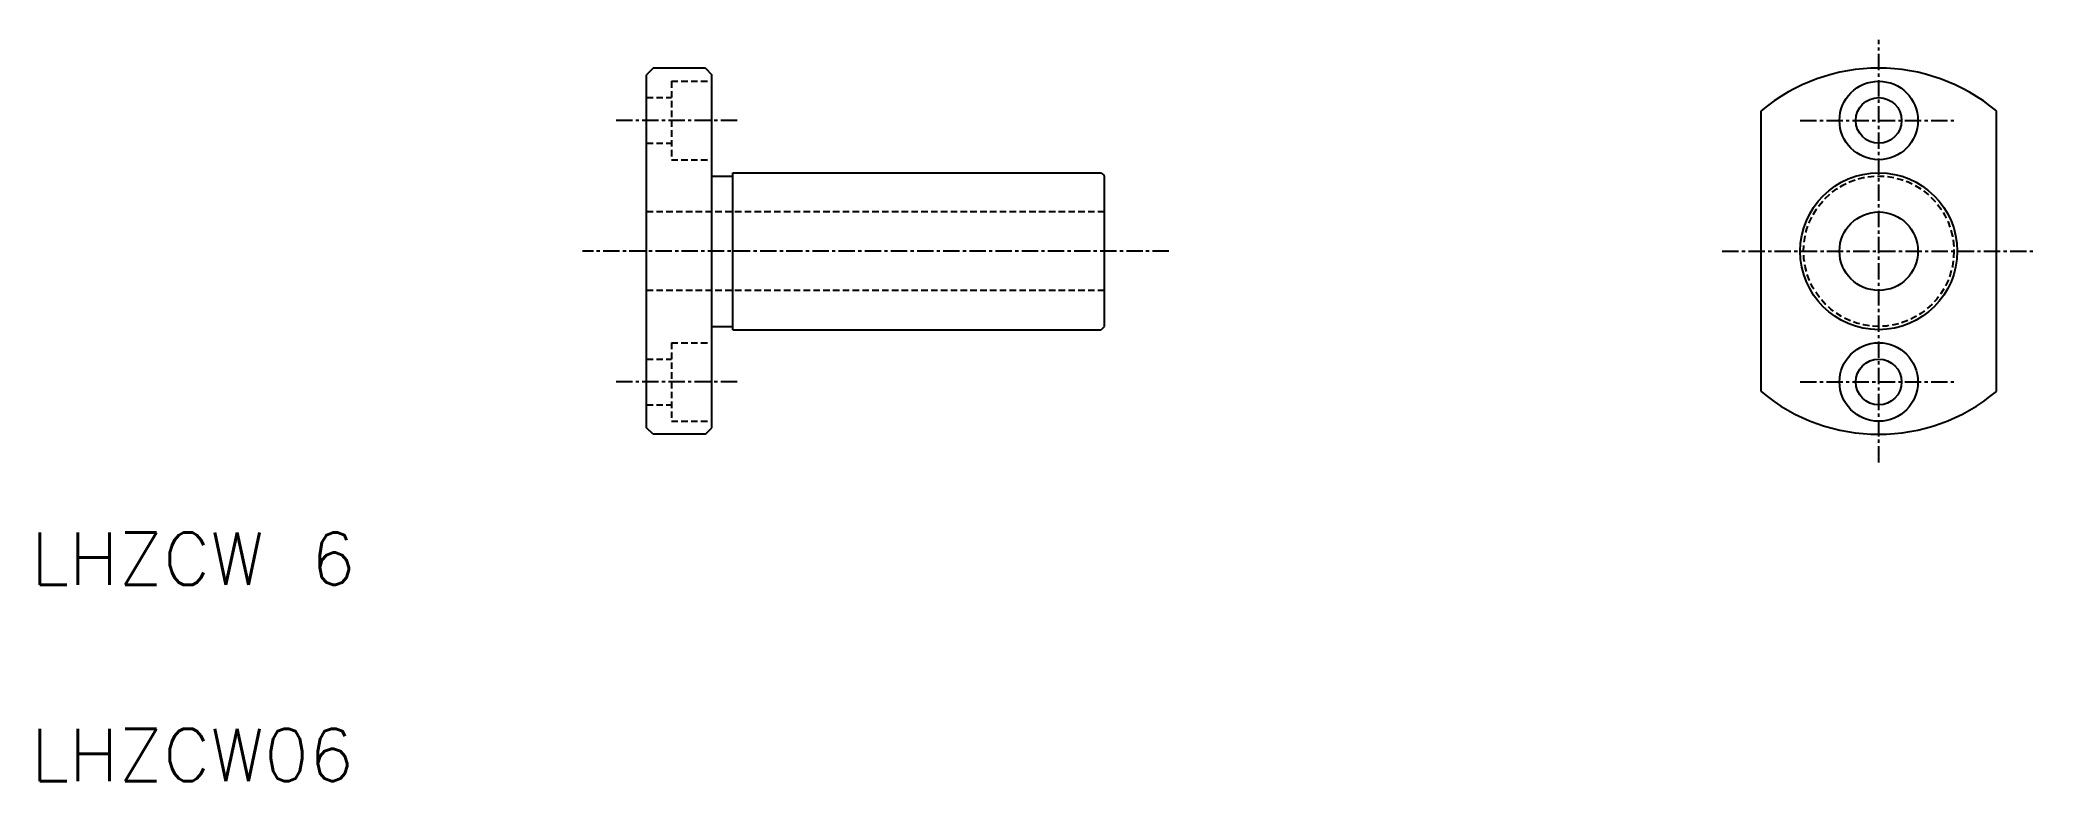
# Model space of a CAD drawing. Extents: x 194 to 347, y 180 to 237.
import ezdxf

# ---------------------------------------------------------------- set-up
doc = ezdxf.new("R2010")
doc.units = 0
doc.linetypes.add('CENTER', pattern=[2, 1.25, -0.25, 0.25, -0.25])
doc.linetypes.add('DASHED', pattern=[0.75, 0.5, -0.25])
doc.layers.get('0').update_dxf_attribs({"linetype": 'CONTINUOUS'})
doc.layers.add('CENTER', color=1, linetype='CENTER')
doc.styles.get("Standard").update_dxf_attribs({"font": 'txt.shx', "bigfont": 'bigfont.shx'})

msp = doc.modelspace()

# ---------------------------------------------------------------- linework, layer by layer
at = {"color": 7, "linetype": 'CONTINUOUS'}
for p, q in [((241.26, 234.9), (240.76, 234.4)), ((240.76, 207.4), (240.76, 234.4)), ((245.26, 234.9), (241.26, 234.9)), ((245.26, 234.9), (245.76, 234.4)), ((245.76, 207.4), (245.76, 234.4)), ((325.96, 210.18), (325.96, 231.63)), ((343.96, 210.18), (343.96, 231.63)), ((245.76, 226.65), (247.36, 226.65)), ((247.36, 214.9), (247.36, 226.9)), ((247.36, 226.9), (275.5, 226.9)), ((275.76, 215.15), (275.76, 226.65)), ((245.76, 215.15), (247.36, 215.15)), ((247.36, 214.9), (275.5, 214.9)), ((248.63, 214.9), (248.63, 214.9)), ((251.51, 214.9), (251.51, 214.9)), ((241.26, 206.9), (240.76, 207.4)), ((245.26, 206.9), (241.26, 206.9)), ((245.26, 206.9), (245.76, 207.4))]:
    msp.add_line(p, q, dxfattribs=at)
at = {"color": 3, "linetype": 'DASHED'}
for p, q in [((242.66, 233.9), (242.66, 227.9)), ((242.66, 233.9), (245.76, 233.9)), ((240.76, 232.65), (242.66, 232.65)), ((240.76, 229.15), (242.66, 229.15)), ((242.66, 227.9), (245.76, 227.9)), ((275.76, 223.9), (240.76, 223.9)), ((275.76, 217.9), (240.76, 217.9)), ((242.66, 213.9), (242.66, 207.9)), ((242.66, 213.9), (245.76, 213.9)), ((240.76, 212.65), (242.66, 212.65)), ((240.76, 209.15), (242.66, 209.15)), ((242.66, 207.9), (245.76, 207.9))]:
    msp.add_line(p, q, dxfattribs=at)
at = {"color": 7, "linetype": 'CONTINUOUS'}
for centre, radius in [((334.96, 230.9), 3), ((334.96, 230.9), 1.75), ((334.96, 220.9), 6), ((334.96, 220.9), 3), ((334.96, 210.9), 3), ((334.96, 210.9), 1.75)]:
    msp.add_circle(centre, radius, dxfattribs=at)
at = {"color": 3, "linetype": 'DASHED'}
msp.add_circle((334.96, 220.9), 5.75, dxfattribs=at)
at = {"color": 7, "linetype": 'CONTINUOUS'}
for centre, radius, start, end in [((334.96, 220.9), 14, 49.9948, 130.0052), ((275.01, 226.15), 0.9, 33.5573, 56.4427), ((275.01, 215.65), 0.9, 303.5573, 326.4427), ((334.96, 220.9), 14, 229.9948, 310.0052)]:
    msp.add_arc(centre, radius, start, end, dxfattribs=at)
at = {"layer": 'CENTER', "color": 1, "linetype": 'CENTER'}
for p, q in [((334.96, 204.74), (334.96, 237.06)), ((247.68, 230.9), (238.41, 230.9)), ((328.96, 230.9), (340.96, 230.9)), ((280.69, 220.9), (235.86, 220.9)), ((323, 220.9), (346.91, 220.9)), ((247.68, 210.9), (238.41, 210.9)), ((328.96, 210.9), (340.96, 210.9))]:
    msp.add_line(p, q, dxfattribs=at)

# ---------------------------------------------------------------- texts
at = {"color": 7, "linetype": 'CONTINUOUS'}
for s, p in [('LHZCW 6', (193.69, 195.38)), ('LHZCW06', (193.69, 180.38))]:
    msp.add_text(s, height=4, dxfattribs=at).set_placement(p)

doc.saveas('drawing.dxf')
